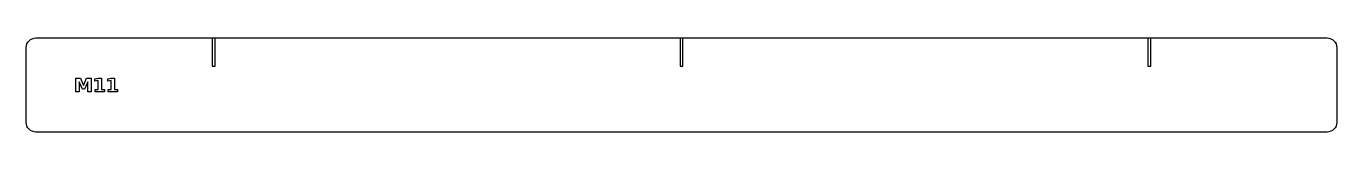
# Model space of a CAD drawing. Header units: millimetres. Extents: x -140 to 140, y -10 to 10.
import ezdxf

# ---------------------------------------------------------------- set-up
doc = ezdxf.new("R2010")
doc.units = ezdxf.units.MM
doc.layers.add('CUT', color=1, linetype='Continuous')
doc.layers.add('ENGRAVE', color=5, linetype='Continuous')

msp = doc.modelspace()

# ---------------------------------------------------------------- linework, layer by layer
at = {"layer": 'CUT'}
msp.add_lwpolyline([(140.075, -8.0037), (140.0355, -8.4049), (139.9174, -8.7942), (139.7256, -9.153), (139.4675, -9.4675), (139.153, -9.7256), (138.7942, -9.9174), (138.4049, -10.0355), (138.0037, -10.075), (-138.0037, -10.075), (-138.4049, -10.0355), (-138.7942, -9.9174), (-139.153, -9.7256), (-139.4675, -9.4675), (-139.7256, -9.153), (-139.9174, -8.7942), (-140.0355, -8.4049), (-140.075, -8.0037), (-140.075, 8.0037), (-140.0355, 8.4049), (-139.9174, 8.7942), (-139.7256, 9.153), (-139.4675, 9.4675), (-139.153, 9.7256), (-138.7942, 9.9174), (-138.4049, 10.0355), (-138.0037, 10.075), (138.0037, 10.075), (138.4049, 10.0355), (138.7942, 9.9174), (139.153, 9.7256), (139.4675, 9.4675), (139.7256, 9.153), (139.9174, 8.7942), (140.0355, 8.4049), (140.075, 8.0037)], close=True, dxfattribs=at)
at = {"layer": 'ENGRAVE'}
for points in [[(-99.7, 4), (-99.7, 10), (-100.3, 10), (-100.3, 4)], [(0.3, 4), (0.3, 10), (-0.3, 10), (-0.3, 4)], [(100.3, 4), (100.3, 10), (99.7, 10), (99.7, 4)], [(-128.4953, 1.4581), (-127.8316, -0.1025), (-127.1634, 1.4581), (-126.2084, 1.4581), (-126.2084, -1.4581), (-126.9191, -1.4581), (-126.9191, 0.675), (-127.5909, -0.8975), (-128.0678, -0.8975), (-128.7397, 0.675), (-128.7397, -1.4581), (-129.4522, -1.4581), (-129.4522, 1.4581)], [(-125.3703, -0.9388), (-124.7059, -0.9388), (-124.7059, 0.9462), (-125.3878, 0.8056), (-125.3878, 1.3175), (-124.7103, 1.4581), (-123.9953, 1.4581), (-123.9953, -0.9388), (-123.3309, -0.9388), (-123.3309, -1.4581), (-125.3703, -1.4581)], [(-122.5872, -0.9388), (-121.9228, -0.9388), (-121.9228, 0.9462), (-122.6047, 0.8056), (-122.6047, 1.3175), (-121.9272, 1.4581), (-121.2122, 1.4581), (-121.2122, -0.9388), (-120.5478, -0.9388), (-120.5478, -1.4581), (-122.5872, -1.4581)]]:
    msp.add_lwpolyline(points, close=True, dxfattribs=at)

doc.saveas('drawing.dxf')
